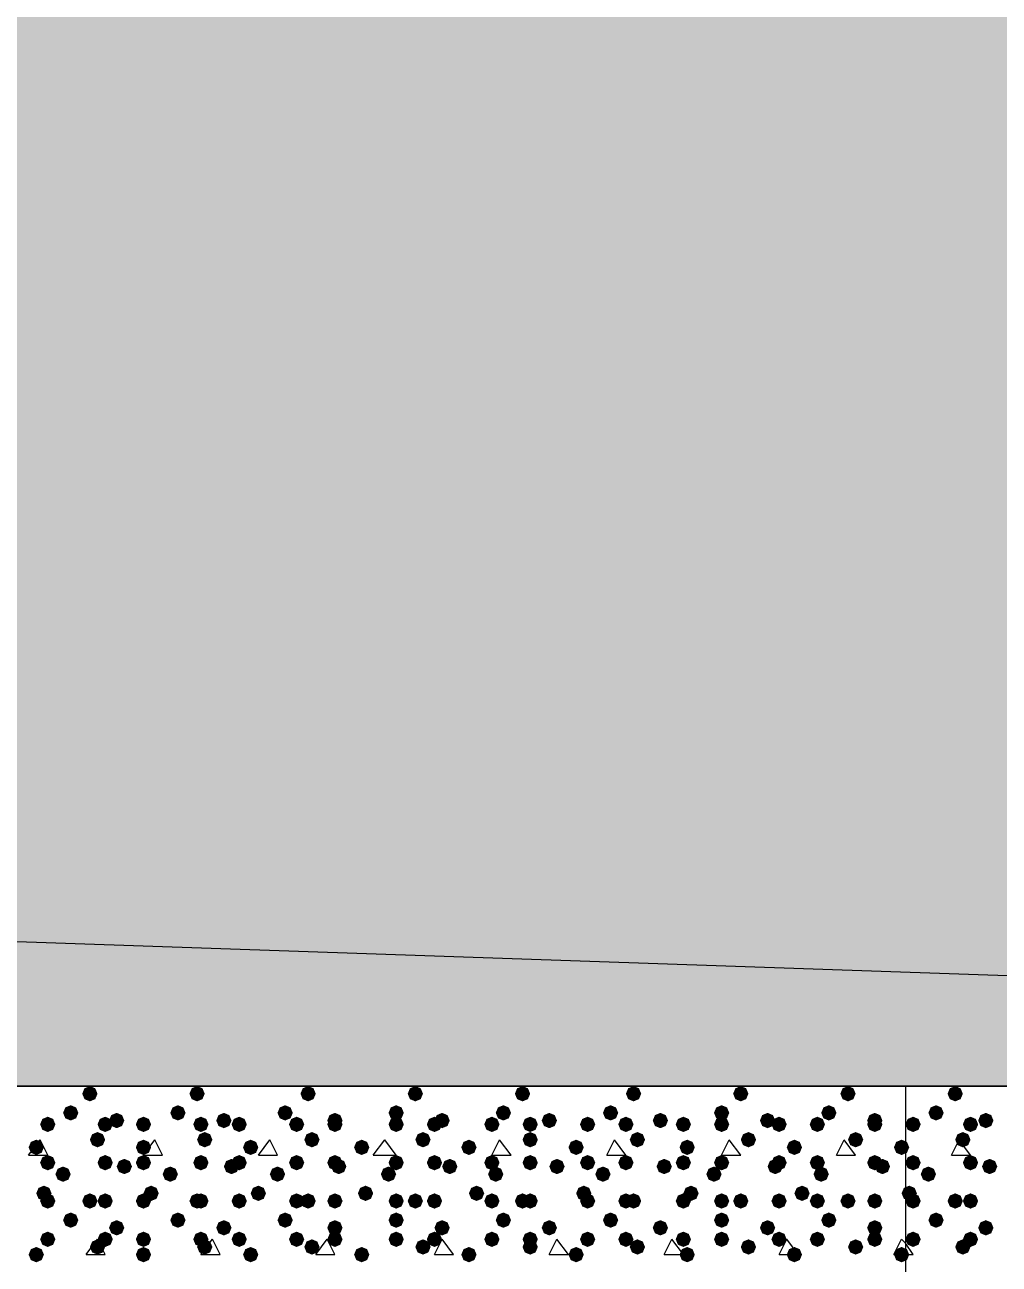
# Model space of a CAD drawing. Header units: millimetres. Extents: x 0 to 420, y 0 to 297.
# Drawn here: x 332.44 to 343.22, y 163.98 to 177.67 of the extents above; entities that cross this region are included whole.
import ezdxf

# ---------------------------------------------------------------- set-up
doc = ezdxf.new("R2010")
doc.units = ezdxf.units.MM
doc.layers.get('0').update_dxf_attribs({"linetype": 'CONTINUOUS'})

msp = doc.modelspace()

# ---------------------------------------------------------------- hatches: boundary and pattern name
at = {"true_color": 0x000008}
h = msp.add_hatch(color=0, dxfattribs=at)
h.paths.add_polyline_path([(378.544667, 177.927), (32.469667, 177.927), (378.544667, 165.946667)], flags=0)
h.paths.add_polyline_path([(32.469667, 177.927), (378.544667, 165.946667), (32.469667, 165.946667)], flags=0)
for points in [[(333.248, 165.862), (333.223129, 165.802204), (333.163333, 165.777333), (333.103538, 165.802204), (333.078667, 165.862), (333.103537, 165.921796), (333.163333, 165.946667), (333.223129, 165.921796)], [(334.433333, 165.862), (334.408462, 165.802204), (334.348667, 165.777333), (334.288871, 165.802204), (334.264, 165.862), (334.288871, 165.921796), (334.348667, 165.946667), (334.408462, 165.921796)], [(335.661, 165.862), (335.636129, 165.802204), (335.576333, 165.777333), (335.516538, 165.802204), (335.491667, 165.862), (335.516537, 165.921796), (335.576333, 165.946667), (335.636129, 165.921796)], [(336.846333, 165.862), (336.821462, 165.802204), (336.761667, 165.777333), (336.701871, 165.802204), (336.677, 165.862), (336.701871, 165.921796), (336.761667, 165.946667), (336.821462, 165.921796)], [(338.031667, 165.862), (338.006796, 165.802204), (337.947, 165.777333), (337.887204, 165.802204), (337.862333, 165.862), (337.887204, 165.921796), (337.947, 165.946667), (338.006796, 165.921796)], [(339.259333, 165.862), (339.234462, 165.802204), (339.174667, 165.777333), (339.114871, 165.802204), (339.09, 165.862), (339.114871, 165.921796), (339.174667, 165.946667), (339.234462, 165.921796)], [(340.444667, 165.862), (340.419796, 165.802204), (340.36, 165.777333), (340.300204, 165.802204), (340.275333, 165.862), (340.300204, 165.921796), (340.36, 165.946667), (340.419796, 165.921796)], [(341.63, 165.862), (341.605129, 165.802204), (341.545333, 165.777333), (341.485537, 165.802204), (341.460667, 165.862), (341.485537, 165.921796), (341.545333, 165.946667), (341.605129, 165.921796)], [(333.036333, 165.650333), (333.011462, 165.590537), (332.951667, 165.565667), (332.891871, 165.590537), (332.867, 165.650333), (332.891871, 165.710129), (332.951667, 165.735), (333.011462, 165.710129)], [(334.221667, 165.650333), (334.196796, 165.590537), (334.137, 165.565667), (334.077204, 165.590537), (334.052333, 165.650333), (334.077204, 165.710129), (334.137, 165.735), (334.196796, 165.710129)], [(335.407, 165.650333), (335.382129, 165.590537), (335.322333, 165.565667), (335.262538, 165.590537), (335.237667, 165.650333), (335.262537, 165.710129), (335.322333, 165.735), (335.382129, 165.710129)], [(336.634667, 165.650333), (336.609796, 165.590537), (336.55, 165.565667), (336.490204, 165.590537), (336.465333, 165.650333), (336.490204, 165.710129), (336.55, 165.735), (336.609796, 165.710129)], [(337.82, 165.650333), (337.795129, 165.590537), (337.735333, 165.565667), (337.675538, 165.590537), (337.650667, 165.650333), (337.675537, 165.710129), (337.735333, 165.735), (337.795129, 165.710129)], [(339.005333, 165.650333), (338.980462, 165.590537), (338.920667, 165.565667), (338.860871, 165.590537), (338.836, 165.650333), (338.860871, 165.710129), (338.920667, 165.735), (338.980462, 165.710129)], [(340.233, 165.650333), (340.208129, 165.590537), (340.148333, 165.565667), (340.088538, 165.590537), (340.063667, 165.650333), (340.088537, 165.710129), (340.148333, 165.735), (340.208129, 165.710129)], [(341.418333, 165.650333), (341.393462, 165.590537), (341.333667, 165.565667), (341.273871, 165.590537), (341.249, 165.650333), (341.273871, 165.710129), (341.333667, 165.735), (341.393462, 165.710129)], [(332.782333, 165.523333), (332.757462, 165.463537), (332.697667, 165.438667), (332.637871, 165.463537), (332.613, 165.523333), (332.637871, 165.583129), (332.697667, 165.608), (332.757462, 165.583129)], [(333.417333, 165.523333), (333.392462, 165.463537), (333.332667, 165.438667), (333.272871, 165.463537), (333.248, 165.523333), (333.272871, 165.583129), (333.332667, 165.608), (333.392462, 165.583129)], [(333.544333, 165.565667), (333.519462, 165.505871), (333.459667, 165.481), (333.399871, 165.505871), (333.375, 165.565667), (333.399871, 165.625462), (333.459667, 165.650333), (333.519462, 165.625463)], [(333.840667, 165.523333), (333.815796, 165.463537), (333.756, 165.438667), (333.696204, 165.463537), (333.671333, 165.523333), (333.696204, 165.583129), (333.756, 165.608), (333.815796, 165.583129)], [(334.475667, 165.523333), (334.450796, 165.463537), (334.391, 165.438667), (334.331204, 165.463537), (334.306333, 165.523333), (334.331204, 165.583129), (334.391, 165.608), (334.450796, 165.583129)], [(334.729667, 165.565667), (334.704796, 165.505871), (334.645, 165.481), (334.585204, 165.505871), (334.560333, 165.565667), (334.585204, 165.625462), (334.645, 165.650333), (334.704796, 165.625463)], [(334.899, 165.523333), (334.874129, 165.463537), (334.814333, 165.438667), (334.754537, 165.463537), (334.729667, 165.523333), (334.754537, 165.583129), (334.814333, 165.608), (334.874129, 165.583129)], [(335.534, 165.523333), (335.509129, 165.463537), (335.449333, 165.438667), (335.389537, 165.463537), (335.364667, 165.523333), (335.389537, 165.583129), (335.449333, 165.608), (335.509129, 165.583129)], [(335.957333, 165.565667), (335.932462, 165.505871), (335.872667, 165.481), (335.812871, 165.505871), (335.788, 165.565667), (335.812871, 165.625462), (335.872667, 165.650333), (335.932462, 165.625463)], [(335.957333, 165.523333), (335.932462, 165.463537), (335.872667, 165.438667), (335.812871, 165.463537), (335.788, 165.523333), (335.812871, 165.583129), (335.872667, 165.608), (335.932462, 165.583129)], [(336.634667, 165.523333), (336.609796, 165.463537), (336.55, 165.438667), (336.490204, 165.463537), (336.465333, 165.523333), (336.490204, 165.583129), (336.55, 165.608), (336.609796, 165.583129)], [(337.058, 165.523333), (337.033129, 165.463537), (336.973333, 165.438667), (336.913537, 165.463537), (336.888667, 165.523333), (336.913537, 165.583129), (336.973333, 165.608), (337.033129, 165.583129)], [(337.142667, 165.565667), (337.117796, 165.505871), (337.058, 165.481), (336.998204, 165.505871), (336.973333, 165.565667), (336.998204, 165.625462), (337.058, 165.650333), (337.117796, 165.625463)], [(337.693, 165.523333), (337.668129, 165.463537), (337.608333, 165.438667), (337.548537, 165.463537), (337.523667, 165.523333), (337.548537, 165.583129), (337.608333, 165.608), (337.668129, 165.583129)], [(338.116333, 165.523333), (338.091462, 165.463537), (338.031667, 165.438667), (337.971871, 165.463537), (337.947, 165.523333), (337.971871, 165.583129), (338.031667, 165.608), (338.091462, 165.583129)], [(338.328, 165.565667), (338.303129, 165.505871), (338.243333, 165.481), (338.183538, 165.505871), (338.158667, 165.565667), (338.183537, 165.625462), (338.243333, 165.650333), (338.303129, 165.625463)], [(338.751333, 165.523333), (338.726462, 165.463537), (338.666667, 165.438667), (338.606871, 165.463537), (338.582, 165.523333), (338.606871, 165.583129), (338.666667, 165.608), (338.726462, 165.583129)], [(339.174667, 165.523333), (339.149796, 165.463537), (339.09, 165.438667), (339.030204, 165.463537), (339.005333, 165.523333), (339.030204, 165.583129), (339.09, 165.608), (339.149796, 165.583129)], [(339.555667, 165.565667), (339.530796, 165.505871), (339.471, 165.481), (339.411204, 165.505871), (339.386333, 165.565667), (339.411204, 165.625462), (339.471, 165.650333), (339.530796, 165.625463)], [(339.809667, 165.523333), (339.784796, 165.463537), (339.725, 165.438667), (339.665204, 165.463537), (339.640333, 165.523333), (339.665204, 165.583129), (339.725, 165.608), (339.784796, 165.583129)], [(340.233, 165.523333), (340.208129, 165.463537), (340.148333, 165.438667), (340.088538, 165.463537), (340.063667, 165.523333), (340.088537, 165.583129), (340.148333, 165.608), (340.208129, 165.583129)], [(340.741, 165.565667), (340.716129, 165.505871), (340.656333, 165.481), (340.596537, 165.505871), (340.571667, 165.565667), (340.596537, 165.625462), (340.656333, 165.650333), (340.716129, 165.625463)], [(340.868, 165.523333), (340.843129, 165.463537), (340.783333, 165.438667), (340.723538, 165.463537), (340.698667, 165.523333), (340.723537, 165.583129), (340.783333, 165.608), (340.843129, 165.583129)], [(341.291333, 165.523333), (341.266462, 165.463537), (341.206667, 165.438667), (341.146871, 165.463537), (341.122, 165.523333), (341.146871, 165.583129), (341.206667, 165.608), (341.266462, 165.583129)], [(341.926333, 165.565667), (341.901462, 165.505871), (341.841667, 165.481), (341.781871, 165.505871), (341.757, 165.565667), (341.781871, 165.625462), (341.841667, 165.650333), (341.901462, 165.625463)], [(341.926333, 165.523333), (341.901462, 165.463537), (341.841667, 165.438667), (341.781871, 165.463537), (341.757, 165.523333), (341.781871, 165.583129), (341.841667, 165.608), (341.901462, 165.583129)], [(333.332667, 165.354), (333.307796, 165.294204), (333.248, 165.269333), (333.188204, 165.294204), (333.163333, 165.354), (333.188204, 165.413796), (333.248, 165.438667), (333.307796, 165.413796)], [(334.518, 165.354), (334.493129, 165.294204), (334.433333, 165.269333), (334.373538, 165.294204), (334.348667, 165.354), (334.373537, 165.413796), (334.433333, 165.438667), (334.493129, 165.413796)], [(335.703333, 165.354), (335.678463, 165.294204), (335.618667, 165.269333), (335.558871, 165.294204), (335.534, 165.354), (335.558871, 165.413796), (335.618667, 165.438667), (335.678462, 165.413796)], [(336.931, 165.354), (336.906129, 165.294204), (336.846333, 165.269333), (336.786538, 165.294204), (336.761667, 165.354), (336.786537, 165.413796), (336.846333, 165.438667), (336.906129, 165.413796)], [(338.116333, 165.354), (338.091462, 165.294204), (338.031667, 165.269333), (337.971871, 165.294204), (337.947, 165.354), (337.971871, 165.413796), (338.031667, 165.438667), (338.091462, 165.413796)], [(339.301667, 165.354), (339.276796, 165.294204), (339.217, 165.269333), (339.157204, 165.294204), (339.132333, 165.354), (339.157204, 165.413796), (339.217, 165.438667), (339.276796, 165.413796)], [(340.529333, 165.354), (340.504462, 165.294204), (340.444667, 165.269333), (340.384871, 165.294204), (340.36, 165.354), (340.384871, 165.413796), (340.444667, 165.438667), (340.504462, 165.413796)], [(341.714667, 165.354), (341.689796, 165.294204), (341.63, 165.269333), (341.570204, 165.294204), (341.545333, 165.354), (341.570204, 165.413796), (341.63, 165.438667), (341.689796, 165.413796)], [(332.655333, 165.269333), (332.630463, 165.209537), (332.570667, 165.184667), (332.510871, 165.209537), (332.486, 165.269333), (332.510871, 165.329129), (332.570667, 165.354), (332.630462, 165.329129)], [(333.840667, 165.269333), (333.815796, 165.209537), (333.756, 165.184667), (333.696204, 165.209537), (333.671333, 165.269333), (333.696204, 165.329129), (333.756, 165.354), (333.815796, 165.329129)], [(335.026, 165.269333), (335.001129, 165.209537), (334.941333, 165.184667), (334.881537, 165.209537), (334.856667, 165.269333), (334.881537, 165.329129), (334.941333, 165.354), (335.001129, 165.329129)], [(336.253667, 165.269333), (336.228796, 165.209537), (336.169, 165.184667), (336.109204, 165.209537), (336.084333, 165.269333), (336.109204, 165.329129), (336.169, 165.354), (336.228796, 165.329129)], [(337.439, 165.269333), (337.414129, 165.209537), (337.354333, 165.184667), (337.294537, 165.209537), (337.269667, 165.269333), (337.294537, 165.329129), (337.354333, 165.354), (337.414129, 165.329129)], [(338.624333, 165.269333), (338.599462, 165.209537), (338.539667, 165.184667), (338.479871, 165.209537), (338.455, 165.269333), (338.479871, 165.329129), (338.539667, 165.354), (338.599462, 165.329129)], [(339.852, 165.269333), (339.827129, 165.209537), (339.767333, 165.184667), (339.707538, 165.209537), (339.682667, 165.269333), (339.707537, 165.329129), (339.767333, 165.354), (339.827129, 165.329129)], [(341.037333, 165.269333), (341.012462, 165.209537), (340.952667, 165.184667), (340.892871, 165.209537), (340.868, 165.269333), (340.892871, 165.329129), (340.952667, 165.354), (341.012462, 165.329129)], [(342.222667, 165.269333), (342.197796, 165.209537), (342.138, 165.184667), (342.078204, 165.209537), (342.053333, 165.269333), (342.078204, 165.329129), (342.138, 165.354), (342.197796, 165.329129)], [(332.782333, 165.1), (332.757462, 165.040204), (332.697667, 165.015333), (332.637871, 165.040204), (332.613, 165.1), (332.637871, 165.159796), (332.697667, 165.184667), (332.757462, 165.159796)], [(333.417333, 165.1), (333.392462, 165.040204), (333.332667, 165.015333), (333.272871, 165.040204), (333.248, 165.1), (333.272871, 165.159796), (333.332667, 165.184667), (333.392462, 165.159796)], [(333.840667, 165.1), (333.815796, 165.040204), (333.756, 165.015333), (333.696204, 165.040204), (333.671333, 165.1), (333.696204, 165.159796), (333.756, 165.184667), (333.815796, 165.159796)], [(334.475667, 165.1), (334.450796, 165.040204), (334.391, 165.015333), (334.331204, 165.040204), (334.306333, 165.1), (334.331204, 165.159796), (334.391, 165.184667), (334.450796, 165.159796)], [(334.899, 165.1), (334.874129, 165.040204), (334.814333, 165.015333), (334.754537, 165.040204), (334.729667, 165.1), (334.754537, 165.159796), (334.814333, 165.184667), (334.874129, 165.159796)], [(335.534, 165.1), (335.509129, 165.040204), (335.449333, 165.015333), (335.389537, 165.040204), (335.364667, 165.1), (335.389537, 165.159796), (335.449333, 165.184667), (335.509129, 165.159796)], [(335.957333, 165.1), (335.932462, 165.040204), (335.872667, 165.015333), (335.812871, 165.040204), (335.788, 165.1), (335.812871, 165.159796), (335.872667, 165.184667), (335.932462, 165.159796)], [(336.634667, 165.1), (336.609796, 165.040204), (336.55, 165.015333), (336.490204, 165.040204), (336.465333, 165.1), (336.490204, 165.159796), (336.55, 165.184667), (336.609796, 165.159796)], [(337.058, 165.1), (337.033129, 165.040204), (336.973333, 165.015333), (336.913537, 165.040204), (336.888667, 165.1), (336.913537, 165.159796), (336.973333, 165.184667), (337.033129, 165.159796)], [(337.693, 165.1), (337.668129, 165.040204), (337.608333, 165.015333), (337.548537, 165.040204), (337.523667, 165.1), (337.548537, 165.159796), (337.608333, 165.184667), (337.668129, 165.159796)], [(338.116333, 165.1), (338.091462, 165.040204), (338.031667, 165.015333), (337.971871, 165.040204), (337.947, 165.1), (337.971871, 165.159796), (338.031667, 165.184667), (338.091462, 165.159796)], [(338.751333, 165.1), (338.726462, 165.040204), (338.666667, 165.015333), (338.606871, 165.040204), (338.582, 165.1), (338.606871, 165.159796), (338.666667, 165.184667), (338.726462, 165.159796)], [(339.174667, 165.1), (339.149796, 165.040204), (339.09, 165.015333), (339.030204, 165.040204), (339.005333, 165.1), (339.030204, 165.159796), (339.09, 165.184667), (339.149796, 165.159796)], [(339.809667, 165.1), (339.784796, 165.040204), (339.725, 165.015333), (339.665204, 165.040204), (339.640333, 165.1), (339.665204, 165.159796), (339.725, 165.184667), (339.784796, 165.159796)], [(340.233, 165.1), (340.208129, 165.040204), (340.148333, 165.015333), (340.088538, 165.040204), (340.063667, 165.1), (340.088537, 165.159796), (340.148333, 165.184667), (340.208129, 165.159796)], [(340.868, 165.1), (340.843129, 165.040204), (340.783333, 165.015333), (340.723538, 165.040204), (340.698667, 165.1), (340.723537, 165.159796), (340.783333, 165.184667), (340.843129, 165.159796)], [(341.291333, 165.1), (341.266462, 165.040204), (341.206667, 165.015333), (341.146871, 165.040204), (341.122, 165.1), (341.146871, 165.159796), (341.206667, 165.184667), (341.266462, 165.159796)], [(341.926333, 165.1), (341.901462, 165.040204), (341.841667, 165.015333), (341.781871, 165.040204), (341.757, 165.1), (341.781871, 165.159796), (341.841667, 165.184667), (341.901462, 165.159796)], [(332.951667, 164.973), (332.926796, 164.913204), (332.867, 164.888333), (332.807204, 164.913204), (332.782333, 164.973), (332.807204, 165.032796), (332.867, 165.057667), (332.926796, 165.032796)], [(333.629, 165.057667), (333.604129, 164.997871), (333.544333, 164.973), (333.484537, 164.997871), (333.459667, 165.057667), (333.484537, 165.117462), (333.544333, 165.142333), (333.604129, 165.117463)], [(334.137, 164.973), (334.112129, 164.913204), (334.052333, 164.888333), (333.992538, 164.913204), (333.967667, 164.973), (333.992537, 165.032796), (334.052333, 165.057667), (334.112129, 165.032796)], [(334.814333, 165.057667), (334.789462, 164.997871), (334.729667, 164.973), (334.669871, 164.997871), (334.645, 165.057667), (334.669871, 165.117462), (334.729667, 165.142333), (334.789462, 165.117463)], [(335.322333, 164.973), (335.297462, 164.913204), (335.237667, 164.888333), (335.177871, 164.913204), (335.153, 164.973), (335.177871, 165.032796), (335.237667, 165.057667), (335.297462, 165.032796)], [(335.999667, 165.057667), (335.974796, 164.997871), (335.915, 164.973), (335.855204, 164.997871), (335.830333, 165.057667), (335.855204, 165.117462), (335.915, 165.142333), (335.974796, 165.117463)], [(336.55, 164.973), (336.525129, 164.913204), (336.465333, 164.888333), (336.405538, 164.913204), (336.380667, 164.973), (336.405537, 165.032796), (336.465333, 165.057667), (336.525129, 165.032796)], [(337.227333, 165.057667), (337.202462, 164.997871), (337.142667, 164.973), (337.082871, 164.997871), (337.058, 165.057667), (337.082871, 165.117462), (337.142667, 165.142333), (337.202462, 165.117463)], [(337.735333, 164.973), (337.710462, 164.913204), (337.650667, 164.888333), (337.590871, 164.913204), (337.566, 164.973), (337.590871, 165.032796), (337.650667, 165.057667), (337.710462, 165.032796)], [(338.412667, 165.057667), (338.387796, 164.997871), (338.328, 164.973), (338.268204, 164.997871), (338.243333, 165.057667), (338.268204, 165.117462), (338.328, 165.142333), (338.387796, 165.117463)], [(338.920667, 164.973), (338.895796, 164.913204), (338.836, 164.888333), (338.776204, 164.913204), (338.751333, 164.973), (338.776204, 165.032796), (338.836, 165.057667), (338.895796, 165.032796)], [(339.598, 165.057667), (339.573129, 164.997871), (339.513333, 164.973), (339.453538, 164.997871), (339.428667, 165.057667), (339.453537, 165.117462), (339.513333, 165.142333), (339.573129, 165.117463)], [(340.148333, 164.973), (340.123462, 164.913204), (340.063667, 164.888333), (340.003871, 164.913204), (339.979, 164.973), (340.003871, 165.032796), (340.063667, 165.057667), (340.123462, 165.032796)], [(340.825667, 165.057667), (340.800796, 164.997871), (340.741, 164.973), (340.681204, 164.997871), (340.656333, 165.057667), (340.681204, 165.117462), (340.741, 165.142333), (340.800796, 165.117463)], [(341.333667, 164.973), (341.308796, 164.913204), (341.249, 164.888333), (341.189204, 164.913204), (341.164333, 164.973), (341.189204, 165.032796), (341.249, 165.057667), (341.308796, 165.032796)], [(342.011, 165.057667), (341.986129, 164.997871), (341.926333, 164.973), (341.866537, 164.997871), (341.841667, 165.057667), (341.866537, 165.117462), (341.926333, 165.142333), (341.986129, 165.117463)], [(332.74, 164.761333), (332.715129, 164.701537), (332.655333, 164.676667), (332.595537, 164.701537), (332.570667, 164.761333), (332.595537, 164.821129), (332.655333, 164.846), (332.715129, 164.821129)], [(332.782333, 164.676667), (332.757462, 164.616871), (332.697667, 164.592), (332.637871, 164.616871), (332.613, 164.676667), (332.637871, 164.736462), (332.697667, 164.761333), (332.757462, 164.736463)], [(333.248, 164.676667), (333.223129, 164.616871), (333.163333, 164.592), (333.103538, 164.616871), (333.078667, 164.676667), (333.103537, 164.736462), (333.163333, 164.761333), (333.223129, 164.736463)], [(333.417333, 164.676667), (333.392462, 164.616871), (333.332667, 164.592), (333.272871, 164.616871), (333.248, 164.676667), (333.272871, 164.736462), (333.332667, 164.761333), (333.392462, 164.736463)], [(333.840667, 164.676667), (333.815796, 164.616871), (333.756, 164.592), (333.696204, 164.616871), (333.671333, 164.676667), (333.696204, 164.736462), (333.756, 164.761333), (333.815796, 164.736463)], [(333.925333, 164.761333), (333.900463, 164.701537), (333.840667, 164.676667), (333.780871, 164.701537), (333.756, 164.761333), (333.780871, 164.821129), (333.840667, 164.846), (333.900462, 164.821129)], [(334.433333, 164.676667), (334.408462, 164.616871), (334.348667, 164.592), (334.288871, 164.616871), (334.264, 164.676667), (334.288871, 164.736462), (334.348667, 164.761333), (334.408462, 164.736463)], [(334.475667, 164.676667), (334.450796, 164.616871), (334.391, 164.592), (334.331204, 164.616871), (334.306333, 164.676667), (334.331204, 164.736462), (334.391, 164.761333), (334.450796, 164.736463)], [(334.899, 164.676667), (334.874129, 164.616871), (334.814333, 164.592), (334.754537, 164.616871), (334.729667, 164.676667), (334.754537, 164.736462), (334.814333, 164.761333), (334.874129, 164.736463)], [(335.110667, 164.761333), (335.085796, 164.701537), (335.026, 164.676667), (334.966204, 164.701537), (334.941333, 164.761333), (334.966204, 164.821129), (335.026, 164.846), (335.085796, 164.821129)], [(335.534, 164.676667), (335.509129, 164.616871), (335.449333, 164.592), (335.389537, 164.616871), (335.364667, 164.676667), (335.389537, 164.736462), (335.449333, 164.761333), (335.509129, 164.736463)], [(335.661, 164.676667), (335.636129, 164.616871), (335.576333, 164.592), (335.516538, 164.616871), (335.491667, 164.676667), (335.516537, 164.736462), (335.576333, 164.761333), (335.636129, 164.736463)], [(335.957333, 164.676667), (335.932462, 164.616871), (335.872667, 164.592), (335.812871, 164.616871), (335.788, 164.676667), (335.812871, 164.736462), (335.872667, 164.761333), (335.932462, 164.736463)], [(336.296, 164.761333), (336.271129, 164.701537), (336.211333, 164.676667), (336.151538, 164.701537), (336.126667, 164.761333), (336.151537, 164.821129), (336.211333, 164.846), (336.271129, 164.821129)], [(336.634667, 164.676667), (336.609796, 164.616871), (336.55, 164.592), (336.490204, 164.616871), (336.465333, 164.676667), (336.490204, 164.736462), (336.55, 164.761333), (336.609796, 164.736463)], [(336.846333, 164.676667), (336.821462, 164.616871), (336.761667, 164.592), (336.701871, 164.616871), (336.677, 164.676667), (336.701871, 164.736462), (336.761667, 164.761333), (336.821462, 164.736463)], [(337.058, 164.676667), (337.033129, 164.616871), (336.973333, 164.592), (336.913537, 164.616871), (336.888667, 164.676667), (336.913537, 164.736462), (336.973333, 164.761333), (337.033129, 164.736463)], [(337.523667, 164.761333), (337.498796, 164.701537), (337.439, 164.676667), (337.379204, 164.701537), (337.354333, 164.761333), (337.379204, 164.821129), (337.439, 164.846), (337.498796, 164.821129)], [(337.693, 164.676667), (337.668129, 164.616871), (337.608333, 164.592), (337.548537, 164.616871), (337.523667, 164.676667), (337.548537, 164.736462), (337.608333, 164.761333), (337.668129, 164.736463)], [(338.031667, 164.676667), (338.006796, 164.616871), (337.947, 164.592), (337.887204, 164.616871), (337.862333, 164.676667), (337.887204, 164.736462), (337.947, 164.761333), (338.006796, 164.736463)], [(338.116333, 164.676667), (338.091462, 164.616871), (338.031667, 164.592), (337.971871, 164.616871), (337.947, 164.676667), (337.971871, 164.736462), (338.031667, 164.761333), (338.091462, 164.736463)], [(338.709, 164.761333), (338.684129, 164.701537), (338.624333, 164.676667), (338.564537, 164.701537), (338.539667, 164.761333), (338.564537, 164.821129), (338.624333, 164.846), (338.684129, 164.821129)], [(338.751333, 164.676667), (338.726462, 164.616871), (338.666667, 164.592), (338.606871, 164.616871), (338.582, 164.676667), (338.606871, 164.736462), (338.666667, 164.761333), (338.726462, 164.736463)], [(339.174667, 164.676667), (339.149796, 164.616871), (339.09, 164.592), (339.030204, 164.616871), (339.005333, 164.676667), (339.030204, 164.736462), (339.09, 164.761333), (339.149796, 164.736463)], [(339.259333, 164.676667), (339.234462, 164.616871), (339.174667, 164.592), (339.114871, 164.616871), (339.09, 164.676667), (339.114871, 164.736462), (339.174667, 164.761333), (339.234462, 164.736463)], [(339.809667, 164.676667), (339.784796, 164.616871), (339.725, 164.592), (339.665204, 164.616871), (339.640333, 164.676667), (339.665204, 164.736462), (339.725, 164.761333), (339.784796, 164.736463)], [(339.894333, 164.761333), (339.869462, 164.701537), (339.809667, 164.676667), (339.749871, 164.701537), (339.725, 164.761333), (339.749871, 164.821129), (339.809667, 164.846), (339.869462, 164.821129)], [(340.233, 164.676667), (340.208129, 164.616871), (340.148333, 164.592), (340.088538, 164.616871), (340.063667, 164.676667), (340.088537, 164.736462), (340.148333, 164.761333), (340.208129, 164.736463)], [(340.444667, 164.676667), (340.419796, 164.616871), (340.36, 164.592), (340.300204, 164.616871), (340.275333, 164.676667), (340.300204, 164.736462), (340.36, 164.761333), (340.419796, 164.736463)], [(340.868, 164.676667), (340.843129, 164.616871), (340.783333, 164.592), (340.723538, 164.616871), (340.698667, 164.676667), (340.723537, 164.736462), (340.783333, 164.761333), (340.843129, 164.736463)], [(341.122, 164.761333), (341.097129, 164.701537), (341.037333, 164.676667), (340.977538, 164.701537), (340.952667, 164.761333), (340.977537, 164.821129), (341.037333, 164.846), (341.097129, 164.821129)], [(341.291333, 164.676667), (341.266462, 164.616871), (341.206667, 164.592), (341.146871, 164.616871), (341.122, 164.676667), (341.146871, 164.736462), (341.206667, 164.761333), (341.266462, 164.736463)], [(341.63, 164.676667), (341.605129, 164.616871), (341.545333, 164.592), (341.485537, 164.616871), (341.460667, 164.676667), (341.485537, 164.736462), (341.545333, 164.761333), (341.605129, 164.736463)], [(341.926333, 164.676667), (341.901462, 164.616871), (341.841667, 164.592), (341.781871, 164.616871), (341.757, 164.676667), (341.781871, 164.736462), (341.841667, 164.761333), (341.901462, 164.736463)], [(333.036333, 164.465), (333.011462, 164.405204), (332.951667, 164.380333), (332.891871, 164.405204), (332.867, 164.465), (332.891871, 164.524796), (332.951667, 164.549667), (333.011462, 164.524796)], [(334.221667, 164.465), (334.196796, 164.405204), (334.137, 164.380333), (334.077204, 164.405204), (334.052333, 164.465), (334.077204, 164.524796), (334.137, 164.549667), (334.196796, 164.524796)], [(335.407, 164.465), (335.382129, 164.405204), (335.322333, 164.380333), (335.262538, 164.405204), (335.237667, 164.465), (335.262537, 164.524796), (335.322333, 164.549667), (335.382129, 164.524796)], [(336.634667, 164.465), (336.609796, 164.405204), (336.55, 164.380333), (336.490204, 164.405204), (336.465333, 164.465), (336.490204, 164.524796), (336.55, 164.549667), (336.609796, 164.524796)], [(337.82, 164.465), (337.795129, 164.405204), (337.735333, 164.380333), (337.675538, 164.405204), (337.650667, 164.465), (337.675537, 164.524796), (337.735333, 164.549667), (337.795129, 164.524796)], [(339.005333, 164.465), (338.980462, 164.405204), (338.920667, 164.380333), (338.860871, 164.405204), (338.836, 164.465), (338.860871, 164.524796), (338.920667, 164.549667), (338.980462, 164.524796)], [(340.233, 164.465), (340.208129, 164.405204), (340.148333, 164.380333), (340.088538, 164.405204), (340.063667, 164.465), (340.088537, 164.524796), (340.148333, 164.549667), (340.208129, 164.524796)], [(341.418333, 164.465), (341.393462, 164.405204), (341.333667, 164.380333), (341.273871, 164.405204), (341.249, 164.465), (341.273871, 164.524796), (341.333667, 164.549667), (341.393462, 164.524796)], [(333.544333, 164.380333), (333.519462, 164.320537), (333.459667, 164.295667), (333.399871, 164.320537), (333.375, 164.380333), (333.399871, 164.440129), (333.459667, 164.465), (333.519462, 164.440129)], [(334.729667, 164.380333), (334.704796, 164.320537), (334.645, 164.295667), (334.585204, 164.320537), (334.560333, 164.380333), (334.585204, 164.440129), (334.645, 164.465), (334.704796, 164.440129)], [(335.957333, 164.380333), (335.932462, 164.320537), (335.872667, 164.295667), (335.812871, 164.320537), (335.788, 164.380333), (335.812871, 164.440129), (335.872667, 164.465), (335.932462, 164.440129)], [(337.142667, 164.380333), (337.117796, 164.320537), (337.058, 164.295667), (336.998204, 164.320537), (336.973333, 164.380333), (336.998204, 164.440129), (337.058, 164.465), (337.117796, 164.440129)], [(338.328, 164.380333), (338.303129, 164.320537), (338.243333, 164.295667), (338.183538, 164.320537), (338.158667, 164.380333), (338.183537, 164.440129), (338.243333, 164.465), (338.303129, 164.440129)], [(339.555667, 164.380333), (339.530796, 164.320537), (339.471, 164.295667), (339.411204, 164.320537), (339.386333, 164.380333), (339.411204, 164.440129), (339.471, 164.465), (339.530796, 164.440129)], [(340.741, 164.380333), (340.716129, 164.320537), (340.656333, 164.295667), (340.596537, 164.320537), (340.571667, 164.380333), (340.596537, 164.440129), (340.656333, 164.465), (340.716129, 164.440129)], [(341.926333, 164.380333), (341.901462, 164.320537), (341.841667, 164.295667), (341.781871, 164.320537), (341.757, 164.380333), (341.781871, 164.440129), (341.841667, 164.465), (341.901462, 164.440129)], [(332.782333, 164.253333), (332.757462, 164.193537), (332.697667, 164.168667), (332.637871, 164.193537), (332.613, 164.253333), (332.637871, 164.313129), (332.697667, 164.338), (332.757462, 164.313129)], [(333.332667, 164.168667), (333.307796, 164.108871), (333.248, 164.084), (333.188204, 164.108871), (333.163333, 164.168667), (333.188204, 164.228462), (333.248, 164.253333), (333.307796, 164.228463)], [(333.417333, 164.253333), (333.392462, 164.193537), (333.332667, 164.168667), (333.272871, 164.193537), (333.248, 164.253333), (333.272871, 164.313129), (333.332667, 164.338), (333.392462, 164.313129)], [(333.840667, 164.253333), (333.815796, 164.193537), (333.756, 164.168667), (333.696204, 164.193537), (333.671333, 164.253333), (333.696204, 164.313129), (333.756, 164.338), (333.815796, 164.313129)], [(334.475667, 164.253333), (334.450796, 164.193537), (334.391, 164.168667), (334.331204, 164.193537), (334.306333, 164.253333), (334.331204, 164.313129), (334.391, 164.338), (334.450796, 164.313129)], [(334.518, 164.168667), (334.493129, 164.108871), (334.433333, 164.084), (334.373538, 164.108871), (334.348667, 164.168667), (334.373537, 164.228462), (334.433333, 164.253333), (334.493129, 164.228463)], [(334.899, 164.253333), (334.874129, 164.193537), (334.814333, 164.168667), (334.754537, 164.193537), (334.729667, 164.253333), (334.754537, 164.313129), (334.814333, 164.338), (334.874129, 164.313129)], [(335.534, 164.253333), (335.509129, 164.193537), (335.449333, 164.168667), (335.389537, 164.193537), (335.364667, 164.253333), (335.389537, 164.313129), (335.449333, 164.338), (335.509129, 164.313129)], [(335.703333, 164.168667), (335.678463, 164.108871), (335.618667, 164.084), (335.558871, 164.108871), (335.534, 164.168667), (335.558871, 164.228462), (335.618667, 164.253333), (335.678462, 164.228463)], [(335.957333, 164.253333), (335.932462, 164.193537), (335.872667, 164.168667), (335.812871, 164.193537), (335.788, 164.253333), (335.812871, 164.313129), (335.872667, 164.338), (335.932462, 164.313129)], [(336.634667, 164.253333), (336.609796, 164.193537), (336.55, 164.168667), (336.490204, 164.193537), (336.465333, 164.253333), (336.490204, 164.313129), (336.55, 164.338), (336.609796, 164.313129)], [(336.931, 164.168667), (336.906129, 164.108871), (336.846333, 164.084), (336.786538, 164.108871), (336.761667, 164.168667), (336.786537, 164.228462), (336.846333, 164.253333), (336.906129, 164.228463)], [(337.058, 164.253333), (337.033129, 164.193537), (336.973333, 164.168667), (336.913537, 164.193537), (336.888667, 164.253333), (336.913537, 164.313129), (336.973333, 164.338), (337.033129, 164.313129)], [(337.693, 164.253333), (337.668129, 164.193537), (337.608333, 164.168667), (337.548537, 164.193537), (337.523667, 164.253333), (337.548537, 164.313129), (337.608333, 164.338), (337.668129, 164.313129)], [(338.116333, 164.253333), (338.091462, 164.193537), (338.031667, 164.168667), (337.971871, 164.193537), (337.947, 164.253333), (337.971871, 164.313129), (338.031667, 164.338), (338.091462, 164.313129)], [(338.116333, 164.168667), (338.091462, 164.108871), (338.031667, 164.084), (337.971871, 164.108871), (337.947, 164.168667), (337.971871, 164.228462), (338.031667, 164.253333), (338.091462, 164.228463)], [(338.751333, 164.253333), (338.726462, 164.193537), (338.666667, 164.168667), (338.606871, 164.193537), (338.582, 164.253333), (338.606871, 164.313129), (338.666667, 164.338), (338.726462, 164.313129)], [(339.174667, 164.253333), (339.149796, 164.193537), (339.09, 164.168667), (339.030204, 164.193537), (339.005333, 164.253333), (339.030204, 164.313129), (339.09, 164.338), (339.149796, 164.313129)], [(339.301667, 164.168667), (339.276796, 164.108871), (339.217, 164.084), (339.157204, 164.108871), (339.132333, 164.168667), (339.157204, 164.228462), (339.217, 164.253333), (339.276796, 164.228463)], [(339.809667, 164.253333), (339.784796, 164.193537), (339.725, 164.168667), (339.665204, 164.193537), (339.640333, 164.253333), (339.665204, 164.313129), (339.725, 164.338), (339.784796, 164.313129)], [(340.233, 164.253333), (340.208129, 164.193537), (340.148333, 164.168667), (340.088538, 164.193537), (340.063667, 164.253333), (340.088537, 164.313129), (340.148333, 164.338), (340.208129, 164.313129)], [(340.529333, 164.168667), (340.504462, 164.108871), (340.444667, 164.084), (340.384871, 164.108871), (340.36, 164.168667), (340.384871, 164.228462), (340.444667, 164.253333), (340.504462, 164.228463)], [(340.868, 164.253333), (340.843129, 164.193537), (340.783333, 164.168667), (340.723538, 164.193537), (340.698667, 164.253333), (340.723537, 164.313129), (340.783333, 164.338), (340.843129, 164.313129)], [(341.291333, 164.253333), (341.266462, 164.193537), (341.206667, 164.168667), (341.146871, 164.193537), (341.122, 164.253333), (341.146871, 164.313129), (341.206667, 164.338), (341.266462, 164.313129)], [(341.714667, 164.168667), (341.689796, 164.108871), (341.63, 164.084), (341.570204, 164.108871), (341.545333, 164.168667), (341.570204, 164.228462), (341.63, 164.253333), (341.689796, 164.228463)], [(341.926333, 164.253333), (341.901462, 164.193537), (341.841667, 164.168667), (341.781871, 164.193537), (341.757, 164.253333), (341.781871, 164.313129), (341.841667, 164.338), (341.901462, 164.313129)], [(332.655333, 164.084), (332.630463, 164.024204), (332.570667, 163.999333), (332.510871, 164.024204), (332.486, 164.084), (332.510871, 164.143796), (332.570667, 164.168667), (332.630462, 164.143796)], [(333.840667, 164.084), (333.815796, 164.024204), (333.756, 163.999333), (333.696204, 164.024204), (333.671333, 164.084), (333.696204, 164.143796), (333.756, 164.168667), (333.815796, 164.143796)], [(335.026, 164.084), (335.001129, 164.024204), (334.941333, 163.999333), (334.881537, 164.024204), (334.856667, 164.084), (334.881537, 164.143796), (334.941333, 164.168667), (335.001129, 164.143796)], [(336.253667, 164.084), (336.228796, 164.024204), (336.169, 163.999333), (336.109204, 164.024204), (336.084333, 164.084), (336.109204, 164.143796), (336.169, 164.168667), (336.228796, 164.143796)], [(337.439, 164.084), (337.414129, 164.024204), (337.354333, 163.999333), (337.294537, 164.024204), (337.269667, 164.084), (337.294537, 164.143796), (337.354333, 164.168667), (337.414129, 164.143796)], [(338.624333, 164.084), (338.599462, 164.024204), (338.539667, 163.999333), (338.479871, 164.024204), (338.455, 164.084), (338.479871, 164.143796), (338.539667, 164.168667), (338.599462, 164.143796)], [(339.852, 164.084), (339.827129, 164.024204), (339.767333, 163.999333), (339.707538, 164.024204), (339.682667, 164.084), (339.707537, 164.143796), (339.767333, 164.168667), (339.827129, 164.143796)], [(341.037333, 164.084), (341.012462, 164.024204), (340.952667, 163.999333), (340.892871, 164.024204), (340.868, 164.084), (340.892871, 164.143796), (340.952667, 164.168667), (341.012462, 164.143796)], [(342.222667, 164.084), (342.197796, 164.024204), (342.138, 163.999333), (342.078204, 164.024204), (342.053333, 164.084), (342.078204, 164.143796), (342.138, 164.168667), (342.197796, 164.143796)]]:
    msp.add_hatch(color=0, dxfattribs=at).paths.add_polyline_path(points, flags=0)
at = {"true_color": 0x000007}
for points in [[(342.815333, 165.862), (342.790462, 165.802204), (342.730667, 165.777333), (342.670871, 165.802204), (342.646, 165.862), (342.670871, 165.921796), (342.730667, 165.946667), (342.790462, 165.921796)], [(342.603667, 165.650333), (342.578796, 165.590537), (342.519, 165.565667), (342.459204, 165.590537), (342.434333, 165.650333), (342.459204, 165.710129), (342.519, 165.735), (342.578796, 165.710129)], [(342.349667, 165.523333), (342.324796, 165.463537), (342.265, 165.438667), (342.205204, 165.463537), (342.180333, 165.523333), (342.205204, 165.583129), (342.265, 165.608), (342.324796, 165.583129)], [(342.984667, 165.523333), (342.959796, 165.463537), (342.9, 165.438667), (342.840204, 165.463537), (342.815333, 165.523333), (342.840204, 165.583129), (342.9, 165.608), (342.959796, 165.583129)], [(343.154, 165.565667), (343.129129, 165.505871), (343.069333, 165.481), (343.009537, 165.505871), (342.984667, 165.565667), (343.009537, 165.625462), (343.069333, 165.650333), (343.129129, 165.625463)], [(342.9, 165.354), (342.875129, 165.294204), (342.815333, 165.269333), (342.755538, 165.294204), (342.730667, 165.354), (342.755537, 165.413796), (342.815333, 165.438667), (342.875129, 165.413796)], [(342.349667, 165.1), (342.324796, 165.040204), (342.265, 165.015333), (342.205204, 165.040204), (342.180333, 165.1), (342.205204, 165.159796), (342.265, 165.184667), (342.324796, 165.159796)], [(342.984667, 165.1), (342.959796, 165.040204), (342.9, 165.015333), (342.840204, 165.040204), (342.815333, 165.1), (342.840204, 165.159796), (342.9, 165.184667), (342.959796, 165.159796)], [(342.519, 164.973), (342.494129, 164.913204), (342.434333, 164.888333), (342.374537, 164.913204), (342.349667, 164.973), (342.374537, 165.032796), (342.434333, 165.057667), (342.494129, 165.032796)], [(343.196333, 165.057667), (343.171462, 164.997871), (343.111667, 164.973), (343.051871, 164.997871), (343.027, 165.057667), (343.051871, 165.117462), (343.111667, 165.142333), (343.171462, 165.117463)], [(342.307333, 164.761333), (342.282462, 164.701537), (342.222667, 164.676667), (342.162871, 164.701537), (342.138, 164.761333), (342.162871, 164.821129), (342.222667, 164.846), (342.282462, 164.821129)], [(342.349667, 164.676667), (342.324796, 164.616871), (342.265, 164.592), (342.205204, 164.616871), (342.180333, 164.676667), (342.205204, 164.736462), (342.265, 164.761333), (342.324796, 164.736463)], [(342.815333, 164.676667), (342.790462, 164.616871), (342.730667, 164.592), (342.670871, 164.616871), (342.646, 164.676667), (342.670871, 164.736462), (342.730667, 164.761333), (342.790462, 164.736463)], [(342.984667, 164.676667), (342.959796, 164.616871), (342.9, 164.592), (342.840204, 164.616871), (342.815333, 164.676667), (342.840204, 164.736462), (342.9, 164.761333), (342.959796, 164.736463)], [(342.603667, 164.465), (342.578796, 164.405204), (342.519, 164.380333), (342.459204, 164.405204), (342.434333, 164.465), (342.459204, 164.524796), (342.519, 164.549667), (342.578796, 164.524796)], [(343.154, 164.380333), (343.129129, 164.320537), (343.069333, 164.295667), (343.009537, 164.320537), (342.984667, 164.380333), (343.009537, 164.440129), (343.069333, 164.465), (343.129129, 164.440129)], [(342.349667, 164.253333), (342.324796, 164.193537), (342.265, 164.168667), (342.205204, 164.193537), (342.180333, 164.253333), (342.205204, 164.313129), (342.265, 164.338), (342.324796, 164.313129)], [(342.9, 164.168667), (342.875129, 164.108871), (342.815333, 164.084), (342.755538, 164.108871), (342.730667, 164.168667), (342.755537, 164.228462), (342.815333, 164.253333), (342.875129, 164.228463)], [(342.984667, 164.253333), (342.959796, 164.193537), (342.9, 164.168667), (342.840204, 164.193537), (342.815333, 164.253333), (342.840204, 164.313129), (342.9, 164.338), (342.959796, 164.313129)]]:
    msp.add_hatch(color=0, dxfattribs=at).paths.add_polyline_path(points, flags=0)

# ---------------------------------------------------------------- linework, layer by layer
at = {"color": 0, "true_color": 0x000008}
for points in [[(378.544667, 177.927), (32.469667, 177.927), (378.544667, 165.946667)], [(32.469667, 177.927), (378.544667, 165.946667), (32.469667, 165.946667)]]:
    msp.add_lwpolyline(points, close=True, dxfattribs=at)
at = {"color": 0, "true_color": 0x000007}
for points in [[(31.369, 142.621), (31.369, 165.946667), (379.603, 165.946667), (379.603, 142.621), (217.17, 142.621), (217.17, 121.454333), (193.844333, 121.454333), (193.844333, 142.621)], [(31.369, 142.621), (31.369, 165.946667), (379.603, 165.946667), (379.603, 142.621), (217.17, 142.621), (217.17, 121.454333), (193.844333, 121.454333), (193.844333, 142.621)], [(342.180333, 165.946667), (342.180333, 163.83), (344.297, 163.83), (344.297, 165.946667)]]:
    msp.add_lwpolyline(points, close=True, dxfattribs=at)
for points in [[(342.180333, 165.946667), (323.088, 165.946667)], [(342.688333, 165.184667), (342.773, 165.354)], [(342.9, 165.184667), (342.773, 165.354)], [(342.688333, 165.184667), (342.9, 165.184667)], [(342.265, 164.084), (342.180333, 164.211)], [(342.180333, 164.084), (342.265, 164.084)]]:
    msp.add_lwpolyline(points, dxfattribs=at)
at = {"color": 0, "true_color": 0x000008}
for points in [[(332.486, 165.184667), (332.613, 165.354)], [(332.697667, 165.184667), (332.613, 165.354)], [(333.756, 165.184667), (333.883, 165.354)], [(333.967667, 165.184667), (333.883, 165.354)], [(335.026, 165.184667), (335.153, 165.354)], [(335.237667, 165.184667), (335.153, 165.354)], [(336.296, 165.184667), (336.423, 165.354)], [(336.55, 165.184667), (336.423, 165.354)], [(337.608333, 165.184667), (337.693, 165.354)], [(337.82, 165.184667), (337.693, 165.354)], [(338.878333, 165.184667), (338.963, 165.354)], [(339.09, 165.184667), (338.963, 165.354)], [(340.148333, 165.184667), (340.233, 165.354)], [(340.36, 165.184667), (340.233, 165.354)], [(341.418333, 165.184667), (341.503, 165.354)], [(341.63, 165.184667), (341.503, 165.354)], [(332.486, 165.184667), (332.697667, 165.184667)], [(333.756, 165.184667), (333.967667, 165.184667)], [(335.026, 165.184667), (335.237667, 165.184667)], [(336.296, 165.184667), (336.55, 165.184667)], [(337.608333, 165.184667), (337.82, 165.184667)], [(338.878333, 165.184667), (339.09, 165.184667)], [(340.148333, 165.184667), (340.36, 165.184667)], [(341.418333, 165.184667), (341.63, 165.184667)], [(333.121, 164.084), (333.248, 164.253333)], [(333.332667, 164.084), (333.248, 164.253333)], [(334.391, 164.084), (334.518, 164.253333)], [(334.602667, 164.084), (334.518, 164.253333)], [(335.661, 164.084), (335.788, 164.253333)], [(335.872667, 164.084), (335.788, 164.253333)], [(336.973333, 164.084), (337.058, 164.253333)], [(337.185, 164.084), (337.058, 164.253333)], [(338.243333, 164.084), (338.328, 164.253333)], [(338.455, 164.084), (338.328, 164.253333)], [(339.513333, 164.084), (339.598, 164.253333)], [(339.725, 164.084), (339.598, 164.253333)], [(340.783333, 164.084), (340.868, 164.253333)], [(340.995, 164.084), (340.868, 164.253333)], [(342.053333, 164.084), (342.138, 164.253333)], [(342.180333, 164.211), (342.138, 164.253333)], [(333.121, 164.084), (333.332667, 164.084)], [(334.391, 164.084), (334.602667, 164.084)], [(335.661, 164.084), (335.872667, 164.084)], [(336.973333, 164.084), (337.185, 164.084)], [(338.243333, 164.084), (338.455, 164.084)], [(339.513333, 164.084), (339.725, 164.084)], [(340.783333, 164.084), (340.995, 164.084)], [(342.053333, 164.084), (342.180333, 164.084)]]:
    msp.add_lwpolyline(points, dxfattribs=at)

doc.saveas('drawing.dxf')
